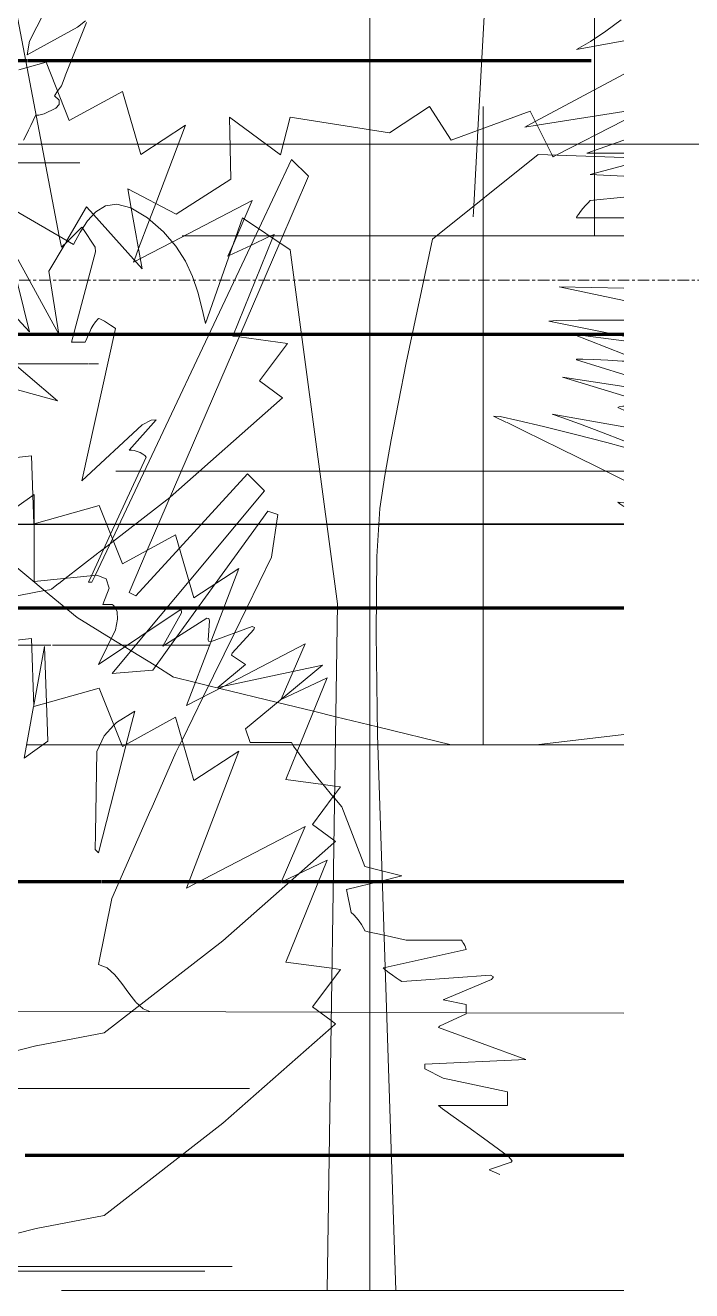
# Model space of a CAD drawing. Header units: inches. Extents: x -8991 to -6983, y -226 to 479.
# Drawn here: x -7307 to -7277.8, y -41.9 to 13.6 of the extents above; entities that cross this region are included whole.
import ezdxf

# ---------------------------------------------------------------- set-up
doc = ezdxf.new("R2010")
doc.units = ezdxf.units.IN
doc.header["$MEASUREMENT"] = 0
doc.linetypes.add('Grid Line 1_2_', pattern=[0.875, 0.5, -0.125, 0.125, -0.125])
for name, color, linetype, lineweight in [('A-DETL-GENF', 92, 'Continuous', 9), ('A-FLOR-LEVL-1', 51, 'Grid Line 1_2_', 9), ('C-TOPO', 7, 'Continuous', 9), ('C-TOPO-MAJR', 7, 'Continuous', 80), ('G-ANNO-SYMB-1', 111, 'Continuous', 9)]:
    doc.layers.add(name, color=color, linetype=linetype, lineweight=lineweight)

# ---------------------------------------------------------------- blocks, each defined once
blk = doc.blocks.new('american beech 26158 - american beech 26158-1770223-Section 26')
at = {"layer": 'A-DETL-GENF'}
for p, q in [((-8344.352, 8.944), (-8343.958, 16.204)), ((-8339.242, 12.965), (-8339.242, 14.733)), ((-8339.242, 12.965), (-8339.242, 14.733)), ((-8339.242, 12.637), (-8339.242, 12.965)), ((-8339.242, 12.637), (-8339.242, 12.965)), ((-8339.242, 10.729), (-8339.242, 12.637)), ((-8339.242, 10.729), (-8339.242, 12.637)), ((-8339.242, 9.567), (-8339.242, 10.729)), ((-8339.242, 9.567), (-8339.242, 10.729)), ((-8339.242, 8.721), (-8339.242, 9.567)), ((-8339.242, 8.721), (-8339.242, 9.567)), ((-8344.533, 5.623), (-8344.352, 8.944)), ((-8339.242, 8.072), (-8339.242, 8.721)), ((-8339.242, 8.072), (-8339.242, 8.721)), ((-8339.242, 7.954), (-8339.242, 8.072)), ((-8339.242, 7.954), (-8339.242, 8.072)), ((-8339.242, 7.8), (-8339.242, 7.954)), ((-8339.242, 7.8), (-8339.242, 7.954)), ((-8339.242, 7.06), (-8339.242, 7.8)), ((-8339.242, 7.06), (-8339.242, 7.8)), ((-8339.242, 6.999), (-8339.242, 7.06)), ((-8339.242, 6.999), (-8339.242, 7.06)), ((-8339.242, 5.893), (-8339.242, 6.999)), ((-8339.242, 5.893), (-8339.242, 6.999)), ((-8344.558, 5.155), (-8344.533, 5.623)), ((-8339.242, 5.118), (-8339.242, 5.893)), ((-8339.242, 5.118), (-8339.242, 5.893)), ((-8339.242, 4.747), (-8339.242, 5.118)), ((-8339.242, 4.324), (-8339.242, 5.118)), ((-8357.325, 4.325), (-8357.229, 4.325)), ((-8357.229, 4.325), (-8354.951, 4.325)), ((-8354.951, 4.325), (-8354.924, 4.325)), ((-8354.924, 4.325), (-8354.111, 4.325)), ((-8354.111, 4.325), (-8353.507, 4.325)), ((-8353.507, 4.325), (-8353.426, 4.325)), ((-8353.426, 4.325), (-8353.319, 4.325)), ((-8353.319, 4.325), (-8352.913, 4.325)), ((-8352.913, 4.325), (-8346.156, 4.325)), ((-8346.156, 4.325), (-8339.242, 4.325)), ((-8339.245, 4.325), (-8337.964, 4.325)), ((-8337.964, 4.325), (-8339.242, 4.325))]:
    blk.add_line(p, q, dxfattribs=at)
blk = doc.blocks.new('lupin 26755 - lupin 26755-V31-Section 26')
at = {"layer": 'A-DETL-GENF'}
for p, q in [((-8363.318, 7.516), (-8364.931, 7.516)), ((-8363.318, 7.516), (-8364.861, 7.516)), ((-8363.225, 7.516), (-8363.318, 7.516)), ((-8361.815, 7.516), (-8363.318, 7.516)), ((-8362.181, 7.516), (-8363.225, 7.516)), ((-8361.815, 7.516), (-8362.181, 7.516))]:
    blk.add_line(p, q, dxfattribs=at)
blk = doc.blocks.new('hydrangea 26752 - hydrangea 26752-1770219-Section 26')
at = {"layer": 'A-DETL-GENF'}
for p, q in [((-8361.689, 17.441), (-8364.008, 12.854)), ((-8364.124, 12.262), (-8361.911, 13.473)), ((-8361.517, 13.674), (-8362.444, 11.337)), ((-8361.911, 13.473), (-8361.564, 13.748)), ((-8364.008, 12.854), (-8364.124, 12.262)), ((-8362.452, 11.318), (-8362.618, 10.898)), ((-8362.78, 10.665), (-8362.924, 10.457)), ((-8362.618, 10.898), (-8362.78, 10.665)), ((-8362.924, 10.457), (-8362.717, 10.27)), ((-8362.717, 10.087), (-8362.866, 9.92)), ((-8362.717, 10.27), (-8362.717, 10.087)), ((-8363.747, 9.605), (-8363.853, 9.381)), ((-8363.717, 9.606), (-8363.747, 9.605)), ((-8363.603, 9.61), (-8363.717, 9.606)), ((-8363.368, 9.671), (-8363.603, 9.61)), ((-8362.866, 9.92), (-8363.368, 9.671)), ((-8364.053, 8.954), (-8364.16, 8.738)), ((-8363.953, 9.166), (-8364.053, 8.954)), ((-8363.853, 9.381), (-8363.953, 9.166)), ((-8364.16, 8.738), (-8364.281, 8.513)), ((-8362.256, -1.282), (-8364.703, -1.282)), ((-8362.848, -1.282), (-8364.703, -1.282)), ((-8362.256, -1.282), (-8362.848, -1.282)), ((-8361.424, -1.282), (-8362.254, -1.282)), ((-8361.47, -1.282), (-8362.254, -1.282)), ((-8361.424, -1.282), (-8361.449, -1.282)), ((-8361.105, -1.282), (-8361.404, -1.282)), ((-8361.105, -1.282), (-8361.404, -1.282)), ((-8360.996, -1.282), (-8361.088, -1.282)), ((-8360.996, -1.282), (-8361.088, -1.282))]:
    blk.add_line(p, q, dxfattribs=at)
blk = doc.blocks.new('yew 26768 - yew 26768-V39-Section 26')
at = {"layer": 'A-DETL-GENF'}
for p, q in [((-8348.231, 8.831), (-8346.478, 10)), ((-8346.478, 10), (-8345.521, 8.512)), ((-8344.131, 10), (-8344.131, 9.026)), ((-8344.131, 9.026), (-8344.131, 10)), ((-8355.244, 9.522), (-8353.013, 7.875)), ((-8355.191, 6.812), (-8355.244, 9.522)), ((-8353.013, 7.875), (-8352.588, 9.522)), ((-8352.588, 9.522), (-8348.231, 8.831)), ((-8345.521, 8.512), (-8342.068, 9.788)), ((-8344.131, 9.788), (-8344.131, 7.79)), ((-8344.131, 9.026), (-8344.131, 9.788)), ((-8344.131, 9.734), (-8344.131, 6.759)), ((-8344.131, 9.416), (-8344.131, 9.734)), ((-8344.131, 9.561), (-8344.131, 6.818)), ((-8344.131, 7.79), (-8344.131, 9.561)), ((-8344.131, 9.522), (-8344.131, 9.026)), ((-8344.131, 9.026), (-8344.131, 9.522)), ((-8344.131, 9.522), (-8344.131, 9.026)), ((-8344.131, 9.026), (-8344.131, 9.522)), ((-8342.068, 9.788), (-8341.098, 7.864)), ((-8344.131, 6.818), (-8344.131, 9.416)), ((-8344.131, 6.812), (-8344.131, 9.026)), ((-8344.131, 9.026), (-8344.131, 7.875)), ((-8344.131, 7.875), (-8344.131, 9.026)), ((-8344.131, 9.026), (-8344.131, 8.831)), ((-8344.131, 8.831), (-8344.131, 9.026)), ((-8344.131, 9.026), (-8344.131, 8.512)), ((-8344.131, 8.512), (-8344.131, 9.026)), ((-8340.929, 7.858), (-8337.964, 9.375)), ((-8341.098, 7.864), (-8341.061, 7.79)), ((-8341.061, 7.79), (-8340.929, 7.858)), ((-8344.131, 7.556), (-8344.131, 5.945)), ((-8344.131, 6.759), (-8344.131, 7.556)), ((-8357.582, 5.271), (-8355.191, 6.812)), ((-8344.131, 5.945), (-8344.131, 6.812)), ((-8359.707, 6.387), (-8357.582, 5.271)), ((-8359.552, 5.532), (-8359.707, 6.387)), ((-8344.131, 5.945), (-8344.131, 6.387)), ((-8344.131, 6.387), (-8344.131, 5.945)), ((-8344.131, 6.281), (-8344.131, 5.945)), ((-8344.131, 5.945), (-8344.131, 6.281)), ((-8362.377, 4.114), (-8361.514, 5.59)), ((-8361.514, 5.59), (-8361.213, 5.257)), ((-8344.131, 5.271), (-8344.131, 5.945)), ((-8344.131, 5.945), (-8344.131, 5.271)), ((-8344.131, 2.881), (-8344.131, 5.945)), ((-8344.131, 5.945), (-8344.131, 5.006)), ((-8344.131, 5.006), (-8344.131, 5.945)), ((-8344.131, 5.945), (-8344.131, 3.518)), ((-8344.131, 5.59), (-8344.131, 2.881)), ((-8344.131, 2.774), (-8344.131, 5.59)), ((-8361.213, 5.257), (-8359.07, 2.881)), ((-8359.07, 2.881), (-8359.552, 5.532)), ((-8344.131, 3.518), (-8344.131, 4.793)), ((-8344.131, 4.793), (-8344.131, -1.211)), ((-8365.021, 4.209), (-8362.736, 0.011)), ((-8364.011, 0.118), (-8365.021, 4.209)), ((-8363.161, 2.774), (-8362.458, 3.975)), ((-8362.458, 3.975), (-8362.377, 4.114)), ((-8344.131, 4.209), (-8344.131, 0.011)), ((-8344.131, 0.118), (-8344.131, 4.209)), ((-8362.736, 0.011), (-8363.161, 2.774)), ((-8344.131, 3.093), (-8344.131, 0.118)), ((-8344.131, 0.755), (-8344.131, 3.093)), ((-8344.131, 0.011), (-8344.131, 2.774)), ((-8365.847, 2.095), (-8364.011, 0.118)), ((-8362.789, -2.911), (-8367.783, 1.34)), ((-8344.131, -1.211), (-8344.131, 1.499)), ((-8344.131, 1.499), (-8344.131, -0.945)), ((-8344.131, 1.34), (-8344.131, 0.755)), ((-8344.131, -2.911), (-8344.131, 1.34)), ((-8344.131, -0.945), (-8344.131, 0.011)), ((-8344.131, 0.011), (-8344.131, -4.452)), ((-8366.668, -1.848), (-8362.789, -2.911)), ((-8344.131, -1.848), (-8344.131, -2.911)), ((-8344.131, -3.973), (-8344.131, -1.848)), ((-8344.131, -3.389), (-8344.131, -3.973)), ((-8344.131, -7.002), (-8344.131, -3.389)), ((-8344.131, -4.452), (-8344.131, -4.77)), ((-8344.131, -4.77), (-8344.131, -6.417)), ((-8344.131, -6.417), (-8344.131, -7.161)), ((-8344.131, -6.683), (-8344.131, -7.002)), ((-8344.131, -8.649), (-8344.131, -6.683)), ((-8344.131, -7.161), (-8344.131, -11.518)), ((-8363.153, -11.395), (-8367.518, -7.799)), ((-8344.131, -7.799), (-8344.131, -8.649)), ((-8344.131, -12.409), (-8344.131, -7.799)), ((-8361.923, -12.409), (-8363.153, -11.396)), ((-8344.131, -11.518), (-8344.131, -15.556)), ((-8360.433, -13.329), (-8361.923, -12.409)), ((-8344.131, -15.025), (-8344.131, -12.409)), ((-8359.839, -13.696), (-8360.433, -13.329)), ((-8359.559, -13.869), (-8359.839, -13.696)), ((-8358.479, -14.536), (-8359.559, -13.869)), ((-8357.696, -15.02), (-8358.479, -14.536)), ((-8356.741, -15.256), (-8357.688, -15.025)), ((-8356.159, -15.399), (-8356.741, -15.256)), ((-8355.675, -15.517), (-8356.159, -15.399)), ((-8353.147, -16.135), (-8355.675, -15.517)), ((-8344.131, -18), (-8344.131, -15.025)), ((-8344.131, -15.556), (-8344.131, -16.124)), ((-8351.561, -16.523), (-8353.147, -16.135)), ((-8350.584, -16.762), (-8351.561, -16.523)), ((-8344.131, -16.124), (-8344.131, -17.399)), ((-8348.763, -17.207), (-8350.584, -16.762)), ((-8345.521, -18), (-8348.763, -17.207)), ((-8344.131, -17.399), (-8344.131, -18)), ((-8337.964, -17.542), (-8341.802, -18))]:
    blk.add_line(p, q, dxfattribs=at)
blk = doc.blocks.new('elm sapling fall 24458 - elm sapling fall 24458-1770229-Section 26')
at = {"layer": 'A-DETL-GENF'}
for p, q in [((-8349.097, 11.308), (-8349.097, 17.611)), ((-8349.097, 16.677), (-8349.097, 12.708)), ((-8349.097, 12.708), (-8349.097, 9.907)), ((-8349.097, 3.837), (-8349.097, 11.308)), ((-8349.097, 9.907), (-8349.097, 9.674)), ((-8349.097, 9.674), (-8349.097, 9.907)), ((-8349.097, 9.907), (-8349.097, 8.506)), ((-8349.097, 8.506), (-8349.097, 4.304)), ((-8341.706, 7.885), (-8346.339, 4.179)), ((-8337.964, 7.756), (-8341.706, 7.885)), ((-8349.097, 6.639), (-8349.097, 5.705)), ((-8349.097, 2.436), (-8349.097, 6.639)), ((-8349.097, 2.203), (-8349.097, 6.639)), ((-8349.097, 6.639), (-8349.097, 4.771)), ((-8349.097, 5.938), (-8349.097, 6.172)), ((-8349.097, 6.172), (-8349.097, 0.102)), ((-8362.09, 3.947), (-8364.87, 5.569)), ((-8360.683, 5.634), (-8361.105, 5.375)), ((-8360.179, 5.706), (-8360.683, 5.634)), ((-8359.574, 5.546), (-8360.179, 5.706)), ((-8349.097, 5.938), (-8349.097, 2.203)), ((-8349.097, 5.705), (-8349.097, 5.938)), ((-8349.097, 3.604), (-8349.097, 5.938)), ((-8361.105, 5.375), (-8361.467, 4.977)), ((-8358.847, 5.105), (-8359.574, 5.546)), ((-8358.141, 4.496), (-8358.847, 5.105)), ((-8354.678, 5.105), (-8356.299, 0.473)), ((-8352.593, 3.715), (-8354.678, 5.105)), ((-8349.097, -0.131), (-8349.097, 5.238)), ((-8349.097, 5.238), (-8349.097, 3.137)), ((-8361.789, 4.485), (-8362.09, 3.947)), ((-8361.467, 4.977), (-8361.789, 4.485)), ((-8357.592, 3.863), (-8358.141, 4.496)), ((-8349.097, 4.771), (-8349.097, 1.269)), ((-8349.097, 4.304), (-8349.097, 2.203)), ((-8346.339, 4.179), (-8347.494, -1.249)), ((-8357.176, 3.209), (-8357.592, 3.863)), ((-8350.508, -11.804), (-8352.593, 3.715)), ((-8349.097, 0.335), (-8349.097, 3.837)), ((-8349.097, 2.67), (-8349.097, 3.604)), ((-8356.864, 2.539), (-8357.176, 3.209)), ((-8349.097, 3.137), (-8349.097, -6.902)), ((-8356.632, 1.857), (-8356.864, 2.539)), ((-8349.097, -1.999), (-8349.097, 2.67)), ((-8349.097, -0.448), (-8349.097, 2.436)), ((-8356.452, 1.167), (-8356.632, 1.857)), ((-8349.097, 2.203), (-8349.097, 0.335)), ((-8356.299, 0.473), (-8356.452, 1.167)), ((-8349.097, 1.269), (-8349.097, 0.683)), ((-8349.097, 0.683), (-8349.097, 0.12)), ((-8349.097, 0.12), (-8349.097, -0.421)), ((-8349.097, 0.102), (-8349.097, -0.131)), ((-8349.097, -0.421), (-8349.097, -0.947)), ((-8349.097, -1.065), (-8349.097, -0.448)), ((-8349.097, -0.947), (-8349.097, -1.46)), ((-8349.097, -7.064), (-8349.097, -1.065)), ((-8349.097, -1.46), (-8349.097, -1.965)), ((-8347.494, -1.249), (-8347.841, -2.973)), ((-8349.097, -1.965), (-8349.097, -2.466)), ((-8349.097, -2.466), (-8349.097, -1.999)), ((-8347.841, -2.973), (-8348.155, -4.624)), ((-8348.155, -4.624), (-8348.43, -6.184)), ((-8348.43, -6.184), (-8348.655, -7.635)), ((-8349.097, -6.902), (-8349.097, -41.919)), ((-8349.097, -41.915), (-8349.097, -7.064)), ((-8348.655, -7.635), (-8348.793, -9.734)), ((-8348.793, -9.734), (-8348.821, -13.109)), ((-8350.971, -41.915), (-8350.508, -11.804)), ((-8348.821, -13.109), (-8348.758, -17.548)), ((-8348.758, -17.548), (-8347.96, -41.915)), ((-8362.605, -41.915), (-8360.523, -41.915)), ((-8360.523, -41.915), (-8355.053, -41.915)), ((-8355.053, -41.915), (-8349.096, -41.915)), ((-8349.697, -41.915), (-8347.96, -41.915)), ((-8349.097, -41.924), (-8349.097, -41.919)), ((-8349.096, -41.915), (-8337.964, -41.915)), ((-8339.858, -41.915), (-8337.964, -41.915))]:
    blk.add_line(p, q, dxfattribs=at)
blk = doc.blocks.new('fountain grass 26746 - fountain grass 26746-1770215-Section 26')
at = {"layer": 'A-DETL-GENF'}
for p, q in [((-8338.071, 13.797), (-8338.743, 13.3)), ((-8340.035, 12.491), (-8337.964, 12.87)), ((-8339.413, 12.849), (-8340.035, 12.491)), ((-8338.743, 13.3), (-8339.413, 12.849)), ((-8337.964, 11.413), (-8341.841, 9.337)), ((-8341.759, 9.174), (-8337.964, 9.767)), ((-8341.841, 9.337), (-8342.304, 9.088)), ((-8342.304, 9.088), (-8341.759, 9.174)), ((-8337.964, 8.516), (-8339.582, 7.954)), ((-8339.582, 7.954), (-8337.964, 7.954)), ((-8337.964, 7.407), (-8339.43, 7.009)), ((-8339.43, 7.009), (-8337.964, 6.937)), ((-8339.639, 5.653), (-8339.754, 5.518)), ((-8339.528, 5.776), (-8339.639, 5.653)), ((-8339.43, 5.874), (-8339.528, 5.776)), ((-8337.964, 6.018), (-8339.43, 5.874)), ((-8340.013, 5.17), (-8340.035, 5.118)), ((-8340.035, 5.118), (-8337.964, 5.118)), ((-8339.951, 5.263), (-8340.013, 5.17)), ((-8339.861, 5.383), (-8339.951, 5.263)), ((-8339.754, 5.518), (-8339.861, 5.383)), ((-8340.792, 2.093), (-8337.964, 1.493)), ((-8337.964, 2.034), (-8340.792, 2.093)), ((-8340.89, 0.607), (-8341.245, 0.581)), ((-8341.245, 0.581), (-8337.964, -0.072)), ((-8339.946, 0.626), (-8340.89, 0.607)), ((-8338.595, 0.632), (-8339.946, 0.626)), ((-8337.964, 0.626), (-8338.595, 0.632)), ((-8340.187, 0.013), (-8337.964, -0.867)), ((-8337.964, -0.287), (-8340.187, 0.013)), ((-8339.752, -1.081), (-8340.037, -1.086)), ((-8340.037, -1.086), (-8340.035, -1.121)), ((-8339.267, -1.099), (-8339.752, -1.081)), ((-8338.665, -1.132), (-8339.267, -1.099)), ((-8340.035, -1.121), (-8337.964, -1.751)), ((-8338.032, -1.173), (-8338.661, -1.133)), ((-8337.964, -1.178), (-8338.032, -1.173)), ((-8340.64, -1.877), (-8337.964, -2.686)), ((-8337.964, -2.285), (-8340.64, -1.877)), ((-8338.16, -3.172), (-8338.22, -3.201)), ((-8338.22, -3.201), (-8337.964, -3.319)), ((-8338.001, -3.143), (-8338.16, -3.172)), ((-8337.964, -3.138), (-8338.001, -3.143)), ((-8343.665, -3.579), (-8343.095, -3.858)), ((-8343.379, -3.605), (-8343.665, -3.579)), ((-8342.608, -3.767), (-8343.379, -3.605)), ((-8343.077, -3.867), (-8342.31, -4.244)), ((-8341.484, -4.033), (-8342.608, -3.767)), ((-8341.094, -3.496), (-8340.674, -3.64)), ((-8337.964, -4.056), (-8341.094, -3.496)), ((-8340.674, -3.64), (-8339.906, -3.923)), ((-8342.31, -4.244), (-8340.759, -5.004)), ((-8340.139, -4.369), (-8341.484, -4.033)), ((-8338.706, -4.742), (-8340.139, -4.369)), ((-8339.906, -3.923), (-8338.939, -4.288)), ((-8338.939, -4.288), (-8337.964, -4.666)), ((-8337.964, -4.944), (-8338.706, -4.742)), ((-8340.759, -5.004), (-8339.16, -5.793)), ((-8339.16, -5.793), (-8337.964, -6.394)), ((-8338.22, -7.36), (-8338.127, -7.433)), ((-8338.089, -7.372), (-8338.22, -7.36)), ((-8338.127, -7.433), (-8337.964, -7.544)), ((-8337.964, -7.385), (-8338.089, -7.372)), ((-8363.826, -8.318), (-8365.571, -8.319)), ((-8362.88, -8.318), (-8363.816, -8.318)), ((-8360.645, -8.317), (-8362.879, -8.318)), ((-8360.258, -8.316), (-8360.633, -8.317)), ((-8360.078, -8.316), (-8360.258, -8.316)), ((-8359.376, -8.316), (-8360.078, -8.316)), ((-8358.359, -8.316), (-8359.376, -8.316)), ((-8356.477, -8.315), (-8358.359, -8.316)), ((-8354.93, -8.314), (-8356.473, -8.315)), ((-8353.977, -8.314), (-8354.93, -8.314)), ((-8353.185, -8.313), (-8353.977, -8.314)), ((-8350.977, -8.312), (-8353.185, -8.313)), ((-8348.699, -8.311), (-8350.977, -8.312)), ((-8337.964, -8.306), (-8348.699, -8.311)), ((-8365.561, -8.333), (-8363.829, -8.333)), ((-8363.816, -8.333), (-8362.882, -8.333)), ((-8362.881, -8.333), (-8360.626, -8.333)), ((-8360.607, -8.333), (-8360.506, -8.333)), ((-8360.485, -8.333), (-8360.266, -8.333)), ((-8360.266, -8.333), (-8360.086, -8.333)), ((-8360.086, -8.333), (-8359.399, -8.333)), ((-8359.685, -8.333), (-8359.399, -8.333)), ((-8359.399, -8.333), (-8358.367, -8.333)), ((-8359.399, -8.333), (-8358.367, -8.333)), ((-8358.367, -8.333), (-8356.49, -8.333)), ((-8358.367, -8.333), (-8356.49, -8.333)), ((-8356.477, -8.333), (-8354.946, -8.333)), ((-8356.477, -8.333), (-8354.946, -8.333)), ((-8354.946, -8.333), (-8353.992, -8.333)), ((-8354.946, -8.333), (-8353.992, -8.333)), ((-8353.992, -8.333), (-8353.189, -8.333)), ((-8353.992, -8.333), (-8353.189, -8.333)), ((-8353.189, -8.333), (-8350.974, -8.333)), ((-8353.189, -8.333), (-8350.974, -8.333)), ((-8350.974, -8.333), (-8348.701, -8.333)), ((-8350.974, -8.333), (-8348.701, -8.333)), ((-8348.701, -8.333), (-8337.964, -8.333)), ((-8348.701, -8.333), (-8337.964, -8.333))]:
    blk.add_line(p, q, dxfattribs=at)
blk = doc.blocks.new('lupin 26755 - lupin 26755-V40-Section 26')
at = {"layer": 'A-DETL-GENF'}
for p, q in [((-8362.707, 4.307), (-8364.987, 16.276)), ((-8353.967, 4.631), (-8352.53, 7.675)), ((-8352.53, 7.675), (-8351.789, 6.934)), ((-8351.789, 6.934), (-8353.045, 4.017)), ((-8362.34, 4.093), (-8361.725, 4.709)), ((-8361.725, 4.709), (-8361.683, 4.647)), ((-8361.683, 4.647), (-8361.131, 3.819)), ((-8360.38, -8.956), (-8353.967, 4.631)), ((-8362.614, 3.819), (-8362.707, 4.307)), ((-8362.614, 3.819), (-8362.34, 4.093)), ((-8353.045, 4.017), (-8358.853, -9.462)), ((-8361.124, 3.626), (-8362.169, -0.333)), ((-8361.131, 3.819), (-8361.124, 3.626)), ((-8361.225, 0.408), (-8361.12, 0.556)), ((-8361.12, 0.556), (-8360.983, 0.705)), ((-8360.983, 0.705), (-8360.937, 0.688)), ((-8360.937, 0.688), (-8360.849, 0.643)), ((-8360.849, 0.643), (-8360.733, 0.577)), ((-8360.733, 0.577), (-8360.601, 0.498)), ((-8360.242, 0.26), (-8361.725, -6.413)), ((-8361.436, -0.037), (-8361.374, 0.111)), ((-8361.374, 0.111), (-8361.307, 0.259)), ((-8361.307, 0.259), (-8361.225, 0.408)), ((-8360.601, 0.498), (-8360.466, 0.413)), ((-8360.466, 0.413), (-8360.342, 0.332)), ((-8360.342, 0.332), (-8360.242, 0.26)), ((-8362.169, -0.333), (-8361.576, -0.333)), ((-8361.576, -0.333), (-8361.5, -0.185)), ((-8361.5, -0.185), (-8361.436, -0.037)), ((-8358.462, -3.744), (-8359.648, -5.079)), ((-8359.07, -3.966), (-8358.676, -3.754)), ((-8358.676, -3.754), (-8358.462, -3.744)), ((-8361.725, -6.413), (-8359.07, -3.966)), ((-8358.907, -5.375), (-8360.46, -8.755)), ((-8359.648, -5.079), (-8359.548, -5.072)), ((-8359.548, -5.072), (-8359.424, -5.09)), ((-8359.424, -5.09), (-8359.289, -5.128)), ((-8359.289, -5.128), (-8359.157, -5.181)), ((-8359.157, -5.181), (-8359.041, -5.243)), ((-8359.041, -5.243), (-8358.953, -5.309)), ((-8358.953, -5.309), (-8358.907, -5.375)), ((-8357.438, -9.367), (-8354.458, -6.117)), ((-8354.458, -6.117), (-8353.716, -6.858)), ((-8353.716, -6.858), (-8357.018, -10.82)), ((-8355.877, -10.94), (-8353.568, -7.748)), ((-8353.568, -7.748), (-8353.123, -7.896)), ((-8353.123, -7.896), (-8353.403, -9.769)), ((-8360.46, -8.755), (-8361.3, -10.584)), ((-8361.141, -10.568), (-8360.38, -8.956)), ((-8359.352, -11.455), (-8357.438, -9.367)), ((-8358.853, -9.462), (-8359.648, -11.307)), ((-8353.403, -9.769), (-8355.031, -13.096)), ((-8361.3, -10.584), (-8361.428, -10.862)), ((-8361.428, -10.862), (-8361.28, -10.862)), ((-8361.28, -10.862), (-8361.141, -10.568)), ((-8357.018, -10.82), (-8358.884, -13.059)), ((-8357.567, -13.276), (-8355.877, -10.94)), ((-8359.648, -11.307), (-8359.352, -11.455)), ((-8358.884, -13.059), (-8360.39, -14.866)), ((-8358.61, -14.718), (-8357.568, -13.278)), ((-8355.031, -13.096), (-8356.402, -15.895)), ((-8363.825, -16.258), (-8363.356, -13.68)), ((-8363.267, -16.154), (-8363.356, -13.68)), ((-8360.39, -14.866), (-8358.61, -14.718)), ((-8356.402, -15.895), (-8357.311, -17.753)), ((-8364.246, -18.574), (-8363.834, -16.308)), ((-8363.832, -16.3), (-8363.825, -16.258)), ((-8363.207, -17.832), (-8363.267, -16.154)), ((-8360.203, -17.019), (-8359.402, -16.512)), ((-8359.773, -17.968), (-8359.402, -16.512)), ((-8360.311, -17.135), (-8360.743, -17.601)), ((-8360.203, -17.019), (-8360.311, -17.135)), ((-8360.743, -17.601), (-8361.067, -18.286)), ((-8364.246, -18.574), (-8363.207, -17.832)), ((-8361.067, -18.286), (-8361.121, -21.872)), ((-8360.983, -22.726), (-8359.777, -17.984)), ((-8357.322, -17.774), (-8357.595, -18.332)), ((-8357.595, -18.332), (-8358.682, -20.808)), ((-8358.691, -20.829), (-8360.406, -24.736)), ((-8361.121, -21.876), (-8361.131, -22.578)), ((-8361.131, -22.578), (-8360.983, -22.726)), ((-8360.406, -24.736), (-8360.983, -27.62)), ((-8360.983, -27.62), (-8360.607, -27.775)), ((-8360.607, -27.775), (-8360.274, -28.076)), ((-8360.274, -28.076), (-8360.143, -28.241)), ((-8360.143, -28.241), (-8359.966, -28.463)), ((-8359.966, -28.463), (-8359.666, -28.88)), ((-8359.666, -28.88), (-8359.358, -29.268)), ((-8359.343, -29.282), (-8359.192, -29.417)), ((-8359.192, -29.417), (-8359.025, -29.568)), ((-8359.025, -29.568), (-8358.735, -29.688))]:
    blk.add_line(p, q, dxfattribs=at)
blk = doc.blocks.new('yew 26768 - yew 26768-V42-Section 26')
at = {"layer": 'A-DETL-GENF'}
for p, q in [((-8364.479, 11.6), (-8364.115, 11.701)), ((-8364.115, 11.701), (-8363.282, 11.932)), ((-8363.282, 11.932), (-8362.272, 9.382)), ((-8362.272, 9.382), (-8359.935, 10.657)), ((-8359.935, 10.657), (-8359.138, 7.894)), ((-8359.138, 7.894), (-8357.172, 9.169)), ((-8357.172, 9.169), (-8358.476, 5.741)), ((-8358.476, 5.741), (-8358.75, 5.022)), ((-8357.755, 4.051), (-8354.25, 5.875)), ((-8354.25, 5.875), (-8354.605, 5.057)), ((-8358.75, 5.022), (-8359.23, 3.761)), ((-8354.605, 5.057), (-8355.063, 4.003)), ((-8359.151, 3.325), (-8357.755, 4.051)), ((-8355.063, 4.003), (-8355.312, 3.431)), ((-8355.254, 3.459), (-8354.309, 3.906)), ((-8353.359, 4.226), (-8355.1, -0.075)), ((-8354.309, 3.906), (-8353.473, 4.302)), ((-8353.473, 4.302), (-8353.293, 4.388)), ((-8353.293, 4.388), (-8353.359, 4.226)), ((-8359.23, 3.761), (-8359.418, 3.266)), ((-8355.312, 3.431), (-8355.254, 3.459)), ((-8359.418, 3.266), (-8359.456, 3.166)), ((-8359.456, 3.166), (-8359.368, 3.211)), ((-8359.368, 3.211), (-8359.151, 3.325)), ((-8355.1, -0.075), (-8354.825, -0.112)), ((-8354.825, -0.112), (-8352.709, -0.394)), ((-8352.709, -0.394), (-8353.931, -2.041)), ((-8353.931, -2.041), (-8352.921, -2.785)), ((-8352.921, -2.785), (-8357.848, -7.129)), ((-8357.862, -7.142), (-8360.338, -9.062)), ((-8360.746, -9.378), (-8361.004, -9.578)), ((-8360.483, -9.174), (-8360.746, -9.378)), ((-8360.338, -9.062), (-8360.483, -9.174)), ((-8361.013, -9.585), (-8362.451, -10.701)), ((-8362.737, -10.922), (-8363.052, -11.166)), ((-8362.451, -10.701), (-8362.736, -10.921)), ((-8363.35, -11.233), (-8365.733, -11.686)), ((-8363.135, -11.192), (-8363.35, -11.233)), ((-8363.069, -11.18), (-8363.135, -11.192)), ((-8366.594, -13.624), (-8363.919, -13.624)), ((-8365.292, -13.624), (-8363.919, -13.624)), ((-8363.919, -13.624), (-8363.351, -13.624)), ((-8363.919, -13.624), (-8363.351, -13.624)), ((-8363.343, -13.624), (-8363.079, -13.624)), ((-8363.343, -13.624), (-8363.079, -13.624)), ((-8363.009, -13.624), (-8361.549, -13.624)), ((-8363.009, -13.624), (-8360.579, -13.624)), ((-8361.549, -13.624), (-8360.712, -13.624)), ((-8360.705, -13.624), (-8360.579, -13.624)), ((-8360.579, -13.624), (-8359.956, -13.624)), ((-8360.579, -13.624), (-8359.956, -13.624)), ((-8359.956, -13.624), (-8359.731, -13.624)), ((-8359.956, -13.624), (-8359.731, -13.624)), ((-8359.731, -13.624), (-8359.355, -13.624)), ((-8359.731, -13.624), (-8359.355, -13.624)), ((-8359.355, -13.624), (-8359.081, -13.624)), ((-8359.355, -13.624), (-8358.154, -13.624)), ((-8359.081, -13.624), (-8358.154, -13.624)), ((-8358.154, -13.624), (-8358.116, -13.624)), ((-8358.154, -13.624), (-8358.116, -13.624)), ((-8358.106, -13.624), (-8357.819, -13.624)), ((-8358.106, -13.624), (-8357.819, -13.624)), ((-8357.819, -13.624), (-8357.568, -13.624)), ((-8357.819, -13.624), (-8356.135, -13.624)), ((-8357.568, -13.624), (-8356.692, -13.624)), ((-8356.692, -13.624), (-8356.135, -13.624))]:
    blk.add_line(p, q, dxfattribs=at)
blk = doc.blocks.new('yew 26768 - yew 26768-V43-Section 26')
at = {"layer": 'A-DETL-GENF'}
for p, q in [((-8366.851, -5.647), (-8363.929, -5.328)), ((-8363.929, -5.328), (-8363.868, -7.048)), ((-8363.868, -7.048), (-8363.823, -8.304)), ((-8363.816, -8.302), (-8360.954, -7.507)), ((-8360.954, -7.507), (-8359.944, -10.057)), ((-8359.944, -10.057), (-8357.607, -8.782)), ((-8357.607, -8.782), (-8356.81, -11.545)), ((-8356.81, -11.545), (-8354.844, -10.269)), ((-8354.844, -10.269), (-8356.065, -13.478)), ((-8356.071, -13.494), (-8357.128, -16.273)), ((-8355.48, -15.415), (-8351.922, -13.564)), ((-8351.922, -13.564), (-8352.448, -14.775)), ((-8352.448, -14.775), (-8352.98, -15.997)), ((-8357.128, -16.273), (-8355.48, -15.415)), ((-8352.984, -16.008), (-8350.965, -15.051)), ((-8350.965, -15.051), (-8352.275, -18.287)), ((-8352.275, -18.287), (-8352.772, -19.514)), ((-8352.772, -19.514), (-8351.143, -19.731)), ((-8351.143, -19.731), (-8350.631, -19.8)), ((-8350.381, -19.833), (-8350.637, -20.178)), ((-8350.631, -19.8), (-8350.381, -19.833)), ((-8350.701, -20.265), (-8351.603, -21.48)), ((-8350.637, -20.178), (-8350.701, -20.265)), ((-8351.603, -21.48), (-8350.668, -22.169)), ((-8350.668, -22.169), (-8350.593, -22.224)), ((-8350.67, -22.291), (-8352.201, -23.642)), ((-8350.593, -22.224), (-8350.67, -22.291)), ((-8352.201, -23.642), (-8355.534, -26.581)), ((-8355.534, -26.581), (-8360.741, -30.619)), ((-8360.741, -30.619), (-8363.728, -31.187)), ((-8363.735, -31.188), (-8368.664, -32.461)), ((-8368.299, -33.063), (-8362.964, -33.063)), ((-8362.955, -33.063), (-8359.221, -33.063)), ((-8359.221, -33.063), (-8356.753, -33.063)), ((-8356.753, -33.063), (-8355.24, -33.063)), ((-8355.24, -33.063), (-8354.364, -33.063))]:
    blk.add_line(p, q, dxfattribs=at)
blk = doc.blocks.new('yew 26768 - yew 26768-V44-Section 26')
at = {"layer": 'A-DETL-GENF'}
for p, q in [((-8366.851, -13.652), (-8363.929, -13.333)), ((-8363.929, -13.333), (-8363.823, -16.309)), ((-8363.823, -16.309), (-8360.954, -15.512)), ((-8360.954, -15.512), (-8359.944, -18.062)), ((-8359.944, -18.062), (-8357.607, -16.787)), ((-8357.607, -16.787), (-8356.81, -19.55)), ((-8354.844, -18.274), (-8357.128, -24.278)), ((-8356.81, -19.55), (-8354.844, -18.274)), ((-8357.128, -24.278), (-8351.922, -21.569)), ((-8351.922, -21.569), (-8352.984, -24.013)), ((-8352.984, -24.013), (-8350.965, -23.056)), ((-8350.965, -23.056), (-8352.772, -27.519)), ((-8352.772, -27.519), (-8350.754, -27.788)), ((-8350.381, -27.838), (-8350.763, -28.353)), ((-8350.754, -27.788), (-8350.381, -27.838)), ((-8350.763, -28.353), (-8351.603, -29.485)), ((-8351.603, -29.485), (-8350.789, -30.084)), ((-8350.794, -30.406), (-8355.534, -34.586)), ((-8350.593, -30.229), (-8350.794, -30.406)), ((-8350.789, -30.084), (-8350.593, -30.229)), ((-8355.534, -34.586), (-8360.741, -38.624)), ((-8360.741, -38.624), (-8363.728, -39.192)), ((-8363.728, -39.192), (-8368.664, -40.466)), ((-8368.299, -41.068), (-8362.964, -41.068)), ((-8362.964, -41.068), (-8359.221, -41.068)), ((-8359.221, -41.068), (-8356.753, -41.068)), ((-8356.753, -41.068), (-8356.331, -41.068))]:
    blk.add_line(p, q, dxfattribs=at)
blk = doc.blocks.new('fountain grass 26747 - fountain grass 26747-V45-Section 26')
at = {"layer": 'A-DETL-GENF'}
for p, q in [((-8365.226, -8.019), (-8363.816, -7.011)), ((-8363.816, -7.011), (-8363.816, -10.839)), ((-8363.816, -10.839), (-8361.062, -10.56)), ((-8361.062, -10.56), (-8360.648, -10.719)), ((-8360.648, -10.719), (-8360.528, -11.123)), ((-8360.528, -11.123), (-8360.793, -11.847)), ((-8360.995, -14.466), (-8357.368, -12.048)), ((-8360.793, -11.847), (-8360.39, -11.847)), ((-8360.39, -11.847), (-8360.348, -11.873)), ((-8360.348, -11.873), (-8360.259, -11.969)), ((-8360.259, -11.969), (-8360.176, -12.162)), ((-8360.176, -12.162), (-8360.154, -12.481)), ((-8357.357, -12.201), (-8358.174, -13.66)), ((-8357.368, -12.048), (-8357.357, -12.201)), ((-8360.154, -12.481), (-8360.247, -12.953)), ((-8358.174, -13.66), (-8356.244, -12.441)), ((-8356.244, -12.441), (-8356.159, -12.451)), ((-8356.116, -12.559), (-8356.188, -13.403)), ((-8356.159, -12.451), (-8356.116, -12.559)), ((-8360.247, -12.953), (-8360.995, -14.466)), ((-8356.073, -13.48), (-8354.258, -12.811)), ((-8354.175, -12.939), (-8355.136, -13.97)), ((-8354.258, -12.811), (-8354.144, -12.854)), ((-8354.144, -12.854), (-8354.175, -12.939)), ((-8356.188, -13.403), (-8356.159, -13.459)), ((-8356.159, -13.459), (-8356.073, -13.48)), ((-8355.136, -13.97), (-8355.152, -14.063)), ((-8355.152, -14.063), (-8354.547, -14.466)), ((-8354.547, -14.466), (-8355.756, -15.474)), ((-8355.756, -15.474), (-8351.166, -14.504)), ((-8351.166, -14.504), (-8354.547, -17.287)), ((-8354.547, -17.287), (-8354.346, -17.892)), ((-8354.346, -17.892), (-8352.532, -17.892)), ((-8352.532, -17.892), (-8352.441, -18.056)), ((-8352.441, -18.056), (-8352.198, -18.394)), ((-8352.198, -18.394), (-8351.85, -18.848)), ((-8351.85, -18.848), (-8351.442, -19.363)), ((-8351.442, -19.363), (-8351.019, -19.883)), ((-8351.019, -19.883), (-8350.64, -20.339)), ((-8350.629, -20.351), (-8350.316, -20.713)), ((-8350.316, -20.713), (-8349.308, -23.332)), ((-8349.308, -23.332), (-8348.563, -23.518)), ((-8348.563, -23.518), (-8347.696, -23.735)), ((-8347.696, -23.735), (-8348.549, -23.948)), ((-8348.549, -23.948), (-8350.114, -24.339)), ((-8350.114, -24.339), (-8349.913, -25.347)), ((-8349.913, -25.347), (-8349.796, -25.451)), ((-8349.796, -25.451), (-8349.677, -25.583)), ((-8349.677, -25.583), (-8349.564, -25.727)), ((-8349.564, -25.727), (-8349.463, -25.87)), ((-8349.463, -25.87), (-8349.382, -25.998)), ((-8349.382, -25.998), (-8349.328, -26.097)), ((-8349.328, -26.097), (-8349.308, -26.153)), ((-8349.308, -26.153), (-8349.165, -26.193)), ((-8349.165, -26.193), (-8348.47, -26.344)), ((-8348.47, -26.344), (-8347.495, -26.556)), ((-8347.495, -26.556), (-8345.077, -26.556)), ((-8345.077, -26.556), (-8345.046, -26.596)), ((-8345.046, -26.596), (-8345.009, -26.654)), ((-8344.875, -26.959), (-8348.424, -27.748)), ((-8345.009, -26.654), (-8344.971, -26.722)), ((-8344.971, -26.722), (-8344.935, -26.793)), ((-8344.935, -26.793), (-8344.904, -26.861)), ((-8344.904, -26.861), (-8344.883, -26.918)), ((-8344.883, -26.918), (-8344.875, -26.959)), ((-8348.424, -27.748), (-8348.502, -27.765)), ((-8348.502, -27.765), (-8348.468, -27.813)), ((-8348.468, -27.813), (-8348.421, -27.854)), ((-8348.421, -27.854), (-8348.378, -27.892)), ((-8348.378, -27.892), (-8348.249, -27.99)), ((-8348.249, -27.99), (-8348.098, -28.098)), ((-8348.098, -28.098), (-8347.944, -28.204)), ((-8347.944, -28.204), (-8347.804, -28.298)), ((-8347.048, -28.323), (-8343.804, -28.086)), ((-8343.766, -28.281), (-8345.883, -29.175)), ((-8343.804, -28.086), (-8343.666, -28.168)), ((-8343.666, -28.168), (-8343.766, -28.281)), ((-8347.804, -28.298), (-8347.696, -28.369)), ((-8347.696, -28.369), (-8347.048, -28.323)), ((-8345.883, -29.175), (-8344.875, -29.377)), ((-8344.875, -29.377), (-8344.875, -29.78)), ((-8344.875, -29.78), (-8346.035, -30.333)), ((-8346.035, -30.333), (-8346.084, -30.384)), ((-8346.084, -30.384), (-8342.256, -31.795)), ((-8342.256, -31.795), (-8346.689, -31.996)), ((-8346.689, -31.996), (-8346.689, -32.198)), ((-8346.689, -32.198), (-8345.883, -32.601)), ((-8345.883, -32.601), (-8343.062, -33.205)), ((-8343.062, -33.205), (-8343.062, -33.81)), ((-8343.062, -33.81), (-8346.084, -33.81)), ((-8346.084, -33.81), (-8345.903, -33.957)), ((-8345.903, -33.957), (-8345.435, -34.292)), ((-8345.435, -34.292), (-8344.796, -34.741)), ((-8344.796, -34.741), (-8344.104, -35.231)), ((-8344.104, -35.231), (-8343.02, -36.048)), ((-8343.02, -36.048), (-8342.86, -36.227)), ((-8343.809, -36.594), (-8343.868, -36.63)), ((-8342.896, -36.293), (-8343.809, -36.594)), ((-8342.86, -36.227), (-8342.896, -36.293)), ((-8343.868, -36.63), (-8343.397, -36.837)), ((-8371.615, -40.87), (-8362.078, -40.87)), ((-8362.078, -40.87), (-8355.388, -40.87)), ((-8355.388, -40.87), (-8355.129, -40.87))]:
    blk.add_line(p, q, dxfattribs=at)

msp = doc.modelspace()

# ---------------------------------------------------------------- linework, layer by layer
at = {"layer": 'A-FLOR-LEVL-1'}
msp.add_line((-7232.41868, 2.375), (-7921.53943, 2.375), dxfattribs=at)
at = {"layer": 'C-TOPO'}
for p, q in [((-7303.05242, -6), (-7302.08235, -6)), ((-7302.86547, -6), (-7303.05242, -6)), ((-7302.0753, -6), (-7302.0154, -6)), ((-7302.0154, -6), (-7301.80614, -6)), ((-7301.80614, -6), (-7300.18302, -6)), ((-7300.18302, -6), (-7299.38881, -6)), ((-7299.38881, -6), (-7294.10934, -6)), ((-7294.10934, -6), (-7291.21862, -6)), ((-7291.21862, -6), (-7281.85748, -6)), ((-7281.84112, -6), (-7281.56976, -6)), ((-7281.56976, -6), (-7280.78549, -6)), ((-7306.96275, -18), (-7306.26394, -18)), ((-7306.26394, -18), (-7303.75299, -18)), ((-7303.75299, -18), (-7302.79018, -18)), ((-7302.79018, -18), (-7302.65231, -18)), ((-7302.65231, -18), (-7302.60216, -18)), ((-7302.60216, -18), (-7300.25381, -18)), ((-7300.25381, -18), (-7300.07801, -18)), ((-7300.07801, -18), (-7295.29361, -18)), ((-7295.29361, -18), (-7294.98019, -18)), ((-7294.98019, -18), (-7293.42499, -18)), ((-7293.42499, -18), (-7291.56507, -18)), ((-7291.56507, -18), (-7280.78549, -18)), ((-7302.35925, -29.68528), (-7326.52817, -29.60255)), ((-7294.11414, -29.71351), (-7302.34266, -29.68534)), ((-7293.60524, -29.71525), (-7294.11414, -29.71351)), ((-7291.18102, -29.72355), (-7293.60524, -29.71525)), ((-7287.69688, -29.73547), (-7291.18102, -29.72355)), ((-7280.78549, -29.75913), (-7287.69688, -29.73547))]:
    msp.add_line(p, q, dxfattribs=at)
at = {"layer": 'C-TOPO-MAJR'}
for p, q in [((-7306.99399, 12), (-7307.34372, 12)), ((-7306.92064, 12), (-7306.99399, 12)), ((-7305.13707, 12), (-7306.89383, 12)), ((-7305.00252, 12), (-7305.11939, 12)), ((-7295.53189, 12), (-7305.00252, 12)), ((-7282.20887, 12), (-7287.00777, 12)), ((-7304.96372, 0), (-7309.03064, 0)), ((-7304.90293, 0), (-7304.96149, 0)), ((-7304.24208, 0), (-7304.90293, 0)), ((-7303.75022, 0), (-7304.24208, 0)), ((-7303.1208, 0), (-7303.74116, 0)), ((-7298.97414, 0), (-7303.1208, 0)), ((-7297.89057, 0), (-7298.97414, 0)), ((-7297.59765, 0), (-7297.89057, 0)), ((-7294.91531, 0), (-7297.59765, 0)), ((-7290.04927, 0), (-7294.91531, 0)), ((-7283.00632, 0), (-7290.04176, 0)), ((-7282.90956, 0), (-7282.97842, 0)), ((-7281.1478, 0), (-7282.90956, 0)), ((-7280.78549, 0), (-7281.1478, 0)), ((-7306.02823, -12), (-7309.71239, -12)), ((-7305.24071, -12), (-7306.02793, -12)), ((-7303.53918, -12), (-7305.24071, -12)), ((-7303.06702, -12), (-7303.52192, -12)), ((-7300.82282, -12), (-7303.06702, -12)), ((-7299.46563, -12), (-7300.82282, -12)), ((-7298.32374, -12), (-7299.46563, -12)), ((-7297.72646, -12), (-7298.32374, -12)), ((-7297.31631, -12), (-7297.72625, -12)), ((-7293.33267, -12), (-7297.31631, -12)), ((-7280.78549, -12), (-7291.63337, -12)), ((-7302.90442, -24), (-7303.68647, -24)), ((-7299.84396, -24), (-7302.90442, -24)), ((-7299.4153, -24), (-7299.84396, -24)), ((-7295.80014, -24), (-7299.4153, -24)), ((-7295.42907, -24), (-7295.7791, -24)), ((-7294.16864, -24), (-7295.42907, -24)), ((-7293.5173, -24), (-7294.16864, -24)), ((-7291.57795, -24), (-7293.5173, -24)), ((-7291.36852, -24), (-7291.57795, -24)), ((-7280.78549, -24), (-7291.36852, -24)), ((-7300.17974, -36), (-7307.02009, -36)), ((-7293.70193, -36), (-7300.17974, -36)), ((-7290.9754, -36), (-7293.70193, -36)), ((-7285.90459, -36), (-7290.9754, -36)), ((-7280.78549, -36), (-7285.90459, -36))]:
    msp.add_line(p, q, dxfattribs=at)
at = {"layer": 'C-TOPO-MAJR', "flags": 128}
for points in [[(-7287.00777, 12), (-7291.42723, 12), (-7295.53173, 12)], [(-7291.63337, -12), (-7292.70023, -12), (-7293.33267, -12)], [(-7303.71004, -24), (-7307.19474, -24), (-7308.18553, -24)]]:
    msp.add_lwpolyline(points, dxfattribs=at)
at = {"layer": 'G-ANNO-SYMB-1'}
msp.add_line((-7012.39876, 8.34615), (-7615.0677, 8.34615), dxfattribs=at)

# ---------------------------------------------------------------- block references
at = {"layer": 'A-DETL-GENF'}
for name in ['american beech 26158 - american beech 26158-1770223-Section 26', 'elm sapling fall 24458 - elm sapling fall 24458-1770229-Section 26', 'lupin 26755 - lupin 26755-V31-Section 26', 'hydrangea 26752 - hydrangea 26752-1770219-Section 26', 'fountain grass 26746 - fountain grass 26746-1770215-Section 26', 'lupin 26755 - lupin 26755-V40-Section 26', 'yew 26768 - yew 26768-V42-Section 26', 'fountain grass 26747 - fountain grass 26747-V45-Section 26', 'yew 26768 - yew 26768-V39-Section 26', 'yew 26768 - yew 26768-V43-Section 26', 'yew 26768 - yew 26768-V44-Section 26']:
    msp.add_blockref(name, (1057.17854, 0), dxfattribs=at)

doc.saveas('drawing.dxf')
